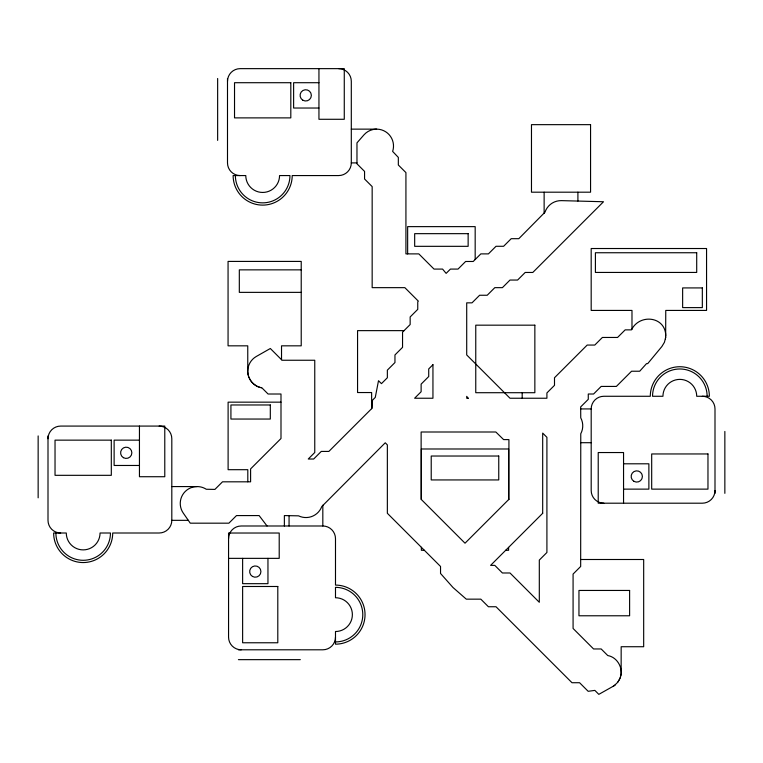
<?xml version="1.0" encoding="UTF-8"?>
<svg xmlns="http://www.w3.org/2000/svg" width="763" height="763" viewBox="0 0 763 763"><rect width="100%" height="100%" fill="white"/><g stroke="black" fill="none" stroke-linecap="round" stroke-linejoin="round"><path stroke-width="1.14" d="M621.092 673.595L621.015 674.215M621.139 672.565L621.168 646.728L643.676 646.728L643.676 559.498L580.672 559.498M665.67 337.408L665.698 336.96M619.661 678.975C624.268 669.676 617.992 657.325 607.768 655.551L601.177 648.96L593.576 648.96L573.08 628.454L573.08 574.072L580.672 566.47L580.767 433.756A16.881 16.881 0 0 0 580.748 417.838L580.672 406.917L588.273 399.326L588.273 394.013L593.576 394.013L601.177 386.421L616.37 386.421L631.564 371.228L639.699 371.228L646.519 363.627L647.701 363.627L661.874 346.526L664.439 342.282L665.66 337.484L665.756 310.427L706.557 310.427L706.557 248.519L591.182 248.519L591.182 310.427L631.983 310.427L631.983 329.282M665.431 339.049L665.498 338.6M620.863 675.236L620.72 675.846M620.472 676.838L620.271 677.439M619.966 678.297L617.734 682.265L614.186 685.727L598.821 694.359L594.854 690.391L588.168 691.307L579.584 682.723L571.992 682.723L496.017 606.747L488.415 606.747L480.824 599.155L466.288 599.155L452.993 587.5L440.537 573.471L440.537 566.47L387.356 513.289L387.356 444.905L385.248 442.798L321.776 506.537A16.881 16.881 0 0 1 298.552 515.845L284.37 515.578L284.37 525.993M619.222 679.909L618.907 680.453M618.383 681.33L618.02 681.845M615.083 685.031L614.587 685.412M613.757 686.023L613.223 686.357M318.944 82.709L293.621 82.709L293.621 108.031L318.944 108.031M351.304 129.138L376.636 129.138M235.376 175.566A27.296 27.296 0 0 0 262.672 202.863A27.296 27.296 0 0 0 289.959 175.566L279.554 175.566A16.881 16.881 0 0 1 262.672 192.448A16.881 16.881 0 0 1 245.781 175.566L233.125 175.566A29.547 29.547 0 0 0 262.672 205.113A29.547 29.547 0 0 0 292.21 175.566L338.648 175.566A12.666 12.666 0 0 0 351.304 162.901L356.97 162.901M301.223 269.854L239.315 269.854L239.315 292.363L301.223 292.363M404.066 330.637L357.561 330.637L357.561 392.544L371.629 392.544L371.629 408.663M280.994 402.158L228.108 402.158L228.108 469.693L247.803 469.693L247.803 481.815M580.672 408.93L591.191 408.93A12.666 12.666 0 0 1 603.848 396.274L650.286 396.274A29.547 29.547 0 0 1 679.823 366.726A29.547 29.547 0 0 1 709.371 396.274L696.714 396.274A16.881 16.881 0 0 0 679.823 379.383A16.881 16.881 0 0 0 662.942 396.274L652.537 396.274A27.296 27.296 0 0 1 679.823 368.977A27.296 27.296 0 0 1 707.12 396.274M139.448 440.146L114.126 440.146L114.126 465.468L139.448 465.468M580.672 442.702L591.191 442.702M623.552 463.799L648.874 463.799L648.874 489.131L623.552 489.131M171.809 486.575L197.14 486.575M55.88 533.003A27.296 27.296 0 0 0 83.177 560.3A27.296 27.296 0 0 0 110.463 533.003L100.058 533.003A16.881 16.881 0 0 1 83.177 549.885A16.881 16.881 0 0 1 66.286 533.003L53.629 533.003A29.547 29.547 0 0 0 83.177 562.55A29.547 29.547 0 0 0 112.714 533.003L159.152 533.003A12.666 12.666 0 0 0 171.809 520.337L188.308 520.337M335.491 641.921A27.296 27.296 0 0 0 362.787 614.625A27.296 27.296 0 0 0 335.491 587.338L335.491 597.744A16.881 16.881 0 0 1 352.372 614.625A16.881 16.881 0 0 1 335.491 631.516L335.491 644.172A29.547 29.547 0 0 0 365.038 614.625A29.547 29.547 0 0 0 335.491 585.087L335.491 538.649A12.666 12.666 0 0 0 322.825 525.993L241.222 525.993A12.666 12.666 0 0 0 228.557 538.649M424.362 550.285L421.367 550.285L421.367 547.3M505.688 550.285L508.597 550.285L508.597 547.376M228.557 558.354L279.21 558.354L279.21 533.022L228.557 533.022L228.557 637.143A12.666 12.666 0 0 0 241.222 649.799M238.409 649.799L322.825 649.799A12.666 12.666 0 0 0 335.491 637.143M238.409 659.652L300.317 659.652M261.566 387.747L260.755 387.566M259.954 387.366L259.172 387.099M258.39 386.822L257.627 386.488M256.883 386.135L256.158 385.725M255.452 385.305L254.775 384.829M254.108 384.333L253.478 383.789M252.868 383.236L252.295 382.635M251.742 382.025L251.227 381.376M267.05 525.993L259.124 515.578L236.492 515.578L228.89 523.18L190.273 523.18L183.273 513.089A16.881 16.881 0 0 1 196.835 486.575L198.485 486.632A16.881 16.881 0 0 1 206.268 489.255L214.908 489.407L222.5 481.815L250.598 481.815L250.598 468.911L280.994 438.515L280.994 394.013L268.09 394.013L261.871 387.804C253.497 386.583 247.031 378.353 247.803 369.931A16.881 16.881 0 0 1 256.301 356.474L270.331 348.5L282.072 360.25L314.757 360.25L314.757 452.507L308.242 459.021L313.669 459.021L321.271 451.419L328.872 451.419L372.106 408.186L372.516 400.174L375.272 397.418L378.505 380.708L381.452 383.646L387.356 377.742L387.356 370.141L394.957 362.539L394.957 354.948L402.549 347.346L402.549 332.153L410.151 324.552L410.151 316.96L417.752 309.358L417.752 301.766L418.353 301.156L404.848 287.651L372.163 287.651L372.163 186.592L364.561 178.99L364.561 171.398L356.97 163.797L356.97 142.872L363.913 134.917A16.881 16.881 0 0 1 375.491 129.176L377.141 129.147A16.881 16.881 0 0 1 392.63 151.408L398.334 157.407L398.334 165.008L405.926 172.6L405.926 253.888L418.83 253.888L434.023 269.081L442.578 269.081L446.136 273.373L450.428 269.081L458.029 269.081L465.621 261.48L473.222 261.48L480.824 253.888L488.415 253.888L496.017 246.287L503.609 246.287L511.21 238.685L518.811 238.685L545.001 212.181A16.881 16.881 0 0 1 561.463 200.631L603.504 201.747L532.793 272.458L525.202 272.458L517.6 280.05L509.999 280.05L502.407 287.651L494.805 287.651L487.214 295.252L479.612 295.252L472.011 302.844L466.708 302.844L466.708 354.948L509.999 398.238L546.909 398.238L546.909 392.935L554.501 385.334L554.501 377.742L587.186 345.057L594.787 345.057L602.379 337.456L617.572 337.456L625.174 329.864L631.468 329.864C639.556 313.383 665.603 316.311 665.756 335.834M250.731 380.708L250.293 380.012M249.863 379.297L249.491 378.562M249.139 377.809L248.843 377.036M248.557 376.254L248.337 375.463M248.137 374.662L247.994 373.841M247.87 373.021L247.813 372.201M247.775 371.371L247.756 345.83L228.061 345.83L228.061 261.413L301.223 261.413L301.223 345.83L281.528 345.83L281.528 359.697M724.85 431.448L724.85 493.346M714.998 493.346L714.998 408.93A12.666 12.666 0 0 0 702.341 396.274M623.552 503.199L623.552 452.545L598.221 452.545L598.221 503.199L702.341 503.199A12.666 12.666 0 0 0 714.998 490.533M591.191 408.93L591.191 490.533A12.666 12.666 0 0 0 603.848 503.199M577.906 192.19L577.906 201.07M544.133 192.19L544.133 213.363M522.188 392.707L522.188 398.238M508.597 499.622L508.597 448.987L421.367 448.987L421.367 499.546M475.177 259.534L475.177 226.63L407.642 226.63L407.642 253.888M351.304 162.901L351.304 81.298A12.666 12.666 0 0 0 338.648 68.641M322.825 505.22L322.825 525.993M318.944 68.641L318.944 119.286L344.275 119.286L344.275 68.641L240.154 68.641A12.666 12.666 0 0 0 227.498 81.298M289.063 515.578L289.063 525.993M267.956 558.354L267.956 583.676L242.624 583.676L242.624 558.354M227.498 78.484L227.498 162.901A12.666 12.666 0 0 0 240.154 175.566M217.646 78.484L217.646 140.392M171.809 520.337L171.809 438.735A12.666 12.666 0 0 0 159.152 426.078M139.448 426.078L139.448 476.722L164.779 476.722L164.779 426.078L60.659 426.078A12.666 12.666 0 0 0 48.002 438.735M48.002 435.921L48.002 520.337A12.666 12.666 0 0 0 60.659 533.003M38.15 435.921L38.15 497.829M432.945 364.714L428.72 368.93L428.72 376.531L421.128 384.132L421.128 391.724L414.614 398.238L432.945 398.238L432.945 364.714M508.921 499.298L465.02 543.199L421.128 499.298L421.128 432.001L495.845 432.001L503.609 439.602L508.921 439.602L508.921 499.298M542.684 513.289L490.59 565.383L494.805 565.383L502.407 572.984L509.999 572.984L539.307 602.293L539.307 560.08L546.909 552.479L546.909 437.313L542.684 433.088L542.684 513.289M290.808 82.709L234.527 82.709L234.527 117.883L290.808 117.883L290.808 82.709M590.562 124.655L531.477 124.655L531.477 192.19L590.562 192.19L590.562 124.655M468.139 233.659L414.671 233.659L414.671 246.325L468.139 246.325L468.139 233.659M696.705 252.744L595.407 252.744L595.407 272.439L696.705 272.439L696.705 252.744M702.332 287.918L682.637 287.918L682.637 307.613L702.332 307.613L702.332 287.918M534.853 325.172L475.759 325.172L475.759 392.707L534.853 392.707L534.853 325.172M468.186 398.238L466.708 398.238L466.708 396.369L468.186 398.238M270.312 404.972L230.922 404.972L230.922 419.049L270.312 419.049L270.312 404.972M111.312 440.146L55.031 440.146L55.031 475.32L111.312 475.32L111.312 440.146M707.969 453.956L651.688 453.956L651.688 489.131L707.969 489.131L707.969 453.956M498.754 456.026L431.219 456.026L431.219 479.937L498.754 479.937L498.754 456.026M277.799 586.489L242.624 586.489L242.624 642.77L277.799 642.77L277.799 586.489M629.609 590.448L578.955 590.448L578.955 615.779L629.609 615.779L629.609 590.448M302.911 100.249A5.627 5.627 0 0 0 311.352 95.375A5.627 5.627 0 0 0 302.911 90.492A5.627 5.627 0 0 0 302.911 100.249M633.958 481.339A5.627 5.627 0 0 0 642.398 476.465A5.627 5.627 0 0 0 633.958 471.591A5.627 5.627 0 0 0 633.958 481.339M123.415 457.676A5.627 5.627 0 0 0 131.856 452.802A5.627 5.627 0 0 0 123.415 447.929A5.627 5.627 0 0 0 123.415 457.676M252.477 576.447A5.627 5.627 0 0 0 260.917 571.573A5.627 5.627 0 0 0 252.477 566.699A5.627 5.627 0 0 0 252.477 576.447"/></g></svg>
